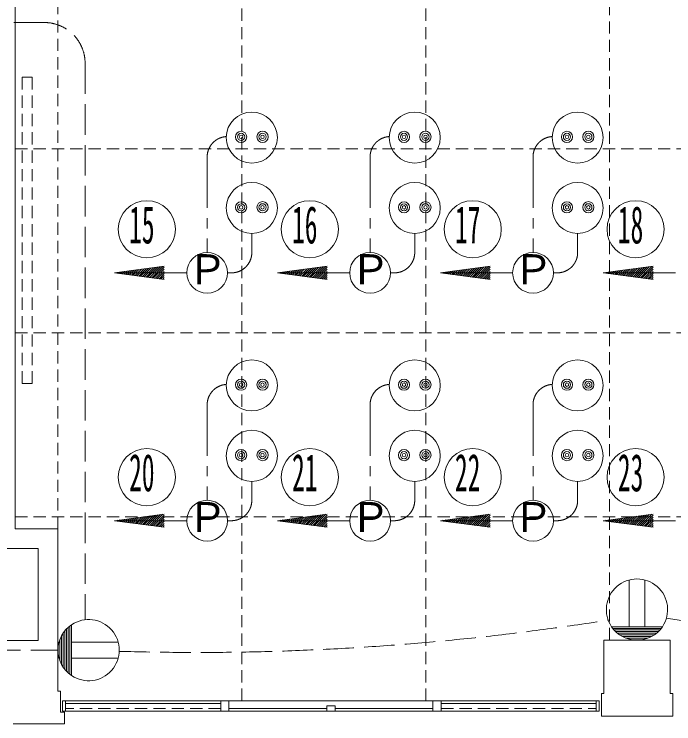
# Model space of a CAD drawing. Units: millimetres, scale not verified. Extents: x -9667 to 46333, y -21730 to 17470.
# Drawn here: x 6527 to 12991, y -14399 to -7448 of the extents above; entities that cross this region are included whole.
import ezdxf
from ezdxf.enums import TextEntityAlignment as Align

# ---------------------------------------------------------------- set-up
doc = ezdxf.new("R2010")
doc.units = ezdxf.units.MM
doc.header["$LTSCALE"] = 100
for name, pattern in [('CHAIN1', [8, 5, -1, 1, -1]), ('DASHED1', [1.8, 1.2, -0.6]), ('DASHED3', [4, 3, -1])]:
    doc.linetypes.add(name, pattern=pattern)
for name, color, linetype, lineweight in [('0-0', 7, 'Continuous', 18), ('0-F', 4, 'DASHED1', 18), ('8-8', 7, 'Continuous', 18)]:
    doc.layers.add(name, color=color, linetype=linetype, lineweight=lineweight)
doc.styles.add('ＭＳ ゴシック', font='')
doc.styles.get('ＭＳ ゴシック').set_extended_font_data('MS Gothic')

msp = doc.modelspace()

# ---------------------------------------------------------------- linework, layer by layer
at = {"layer": '0-0'}
for p, q in [((6956.2, -12487.9), (6956.2, -14078.3)), ((6761.2, -12682.9), (6311.1, -12682.9)), ((6761.2, -12682.9), (6761.2, -13582.9)), ((6761.2, -13582.9), (6311.2, -13582.9)), ((12306.2, -13577.9), (12956.2, -13577.9)), ((12306.2, -14103.3), (12306.2, -13577.9)), ((12956.2, -13577.9), (12956.2, -14103.3)), ((6956.2, -14078.3), (6981, -14078.3)), ((6981, -14283.3), (6981, -14078.3)), ((12281.2, -14103.3), (12281.2, -14323.7)), ((12306.2, -14103.3), (12281.2, -14103.3)), ((7001, -14273.3), (7001, -14173.3)), ((7031.2, -14173.3), (12261.2, -14173.3)), ((8551.1, -14173.3), (8551.1, -14273.3)), ((8631.1, -14273.3), (8631.1, -14173.3)), ((10631.1, -14173.3), (10631.1, -14273.3)), ((10711.1, -14173.3), (10711.1, -14273.3)), ((12231.2, -14273.3), (12231.2, -14173.3)), ((12261.2, -14173.3), (12261.2, -14273.3)), ((7031.2, -14198.3), (8551.1, -14198.3)), ((9591.2, -14248.3), (8631.1, -14248.3)), ((9591.2, -14273.3), (9591.2, -14223.3)), ((9591.2, -14223.3), (9671.2, -14223.3)), ((9671.2, -14273.3), (9671.2, -14223.3)), ((10631.1, -14248.3), (9671.2, -14248.3)), ((12231.2, -14198.3), (10711.1, -14198.3)), ((7021, -14283.3), (6981, -14283.3)), ((7031, -14273.3), (7001, -14273.3)), ((12261.2, -14273.3), (7031.2, -14273.3)), ((12281.2, -14323.7), (12981.2, -14323.7))]:
    msp.add_line(p, q, dxfattribs=at)
at = {"layer": '0-0', "linetype": 'DASHED1'}
for p, q in [((8551.1, -14248.3), (7031, -14248.3)), ((10711.1, -14248.3), (12231.2, -14248.3))]:
    msp.add_line(p, q, dxfattribs=at)
at = {"layer": '0-0'}
for points in [[(6956.2, -12487.9), (6536, -12487.9), (6536, -6694.2)], [(12981.2, -14323.7), (12981.2, -14103.3), (12956.2, -14103.3)], [(7001, -14173.3), (7031, -14173.3), (7031, -14273.3)], [(7021, -14283.3), (7021, -14398.7), (6518.7, -14398.7)]]:
    msp.add_lwpolyline(points, dxfattribs=at)
at = {"layer": '0-0', "linetype": 'DASHED1'}
msp.add_lwpolyline([(6705.1, -11064.3), (6605.1, -11064.3), (6605, -8064.3), (6705.1, -8064.3)], close=True, dxfattribs=at)
at = {"layer": '0-F'}
for p, q in [((8758.3, -14173.3), (8758.3, -5302.7)), ((10560.5, -14173.3), (10560.5, -5302.7)), ((6956.2, -12487.9), (6956.2, -5548.3)), ((12362.6, -13577.9), (12362.6, -5550)), ((6536.3, -8766.9), (24431.1, -8766.9)), ((6536.3, -10569), (24431.1, -10569)), ((6536.3, -12371.2), (24431.1, -12371.2))]:
    msp.add_line(p, q, dxfattribs=at)
at = {"layer": '8-8', "linetype": 'DASHED3'}
for p, q in [((6822.3, -7529.2), (5833.5, -7529.2)), ((7222.3, -7929.2), (7222.3, -13379)), ((2689.2, -13677), (6957.1, -13677))]:
    msp.add_line(p, q, dxfattribs=at)
at = {"layer": '8-8', "linetype": 'CHAIN1'}
for p, q in [((8418.5, -8846), (8418.5, -9781.3)), ((10015, -8846), (10015, -9781.3)), ((11611.5, -8846), (11611.5, -9781.3)), ((8856, -9781.3), (8856, -9596)), ((10452.5, -9781.3), (10452.5, -9596)), ((12049, -9781.3), (12049, -9596)), ((7998.2, -9981.3), (8218.5, -9981.3)), ((8656, -9981.3), (8618.5, -9981.3)), ((9594.7, -9981.3), (9815, -9981.3)), ((10252.5, -9981.3), (10215, -9981.3)), ((11191.2, -9981.3), (11411.5, -9981.3)), ((11849, -9981.3), (11811.5, -9981.3)), ((12787.7, -9981.3), (13008, -9981.3)), ((8418.5, -11273.8), (8418.5, -12209.1)), ((10015, -11273.8), (10015, -12209.1)), ((11611.5, -11273.8), (11611.5, -12209.1)), ((8856, -12209.1), (8856, -12023.8)), ((10452.5, -12209.1), (10452.5, -12023.8)), ((12049, -12209.1), (12049, -12023.8)), ((7998.2, -12409.1), (8218.5, -12409.1)), ((8656, -12409.1), (8618.5, -12409.1)), ((9594.7, -12409.1), (9815, -12409.1)), ((10252.5, -12409.1), (10215, -12409.1)), ((11191.2, -12409.1), (11411.5, -12409.1)), ((11849, -12409.1), (11811.5, -12409.1)), ((12787.7, -12409.1), (13008, -12409.1))]:
    msp.add_line(p, q, dxfattribs=at)
at = {"layer": '8-8'}
for p, q in [((7510.8, -9981.3), (7998.2, -9917.1)), ((7766.6, -10015), (7844.2, -9937.4)), ((7784.6, -10017.3), (7867.6, -9934.3)), ((7802.6, -10019.7), (7891.1, -9931.2)), ((7820.6, -10022.1), (7914.5, -9928.1)), ((7838.6, -10024.4), (7938, -9925)), ((7856.6, -10026.8), (7961.5, -9921.9)), ((7874.6, -10029.2), (7984.9, -9918.9)), ((7892.6, -10031.5), (7998.2, -9925.9)), ((9107.2, -9981.3), (9594.7, -9917.1)), ((9363.1, -10015), (9440.7, -9937.4)), ((9381.1, -10017.3), (9464.1, -9934.3)), ((9399.1, -10019.7), (9487.6, -9931.2)), ((9417.1, -10022.1), (9511, -9928.1)), ((9435.1, -10024.4), (9534.5, -9925)), ((9453.1, -10026.8), (9557.9, -9921.9)), ((9471.1, -10029.2), (9581.4, -9918.9)), ((9489.1, -10031.5), (9594.7, -9925.9)), ((10703.7, -9981.3), (11191.2, -9917.1)), ((10959.6, -10015), (11037.2, -9937.4)), ((10977.6, -10017.3), (11060.6, -9934.3)), ((10995.6, -10019.7), (11084.1, -9931.2)), ((11013.6, -10022.1), (11107.5, -9928.1)), ((11031.6, -10024.4), (11131, -9925)), ((11049.5, -10026.8), (11154.4, -9921.9)), ((11067.5, -10029.2), (11177.9, -9918.9)), ((11085.5, -10031.5), (11191.2, -9925.9)), ((12300.2, -9981.3), (12787.7, -9917.1)), ((12556, -10015), (12633.6, -9937.4)), ((12574, -10017.3), (12657.1, -9934.3)), ((12592, -10019.7), (12680.5, -9931.2)), ((12610, -10022.1), (12704, -9928.1)), ((12628, -10024.4), (12727.4, -9925)), ((12646, -10026.8), (12750.9, -9921.9)), ((12664, -10029.2), (12774.3, -9918.9)), ((12682, -10031.5), (12787.7, -9925.9)), ((7510.8, -9981.3), (7998.2, -10045.5)), ((7998.2, -9981.3), (7510.8, -9981.3)), ((7514.7, -9981.8), (7515.9, -9980.6)), ((7532.7, -9984.2), (7539.3, -9977.5)), ((7550.7, -9986.5), (7562.8, -9974.4)), ((7568.7, -9988.9), (7586.2, -9971.3)), ((7586.7, -9991.3), (7609.7, -9968.3)), ((7604.7, -9993.6), (7633.1, -9965.2)), ((7622.6, -9996), (7656.6, -9962.1)), ((7640.6, -9998.4), (7680, -9959)), ((7658.6, -10000.8), (7703.5, -9955.9)), ((7676.6, -10003.1), (7726.9, -9952.8)), ((7694.6, -10005.5), (7750.4, -9949.7)), ((7712.6, -10007.9), (7773.8, -9946.6)), ((7730.6, -10010.2), (7797.3, -9943.6)), ((7748.6, -10012.6), (7820.7, -9940.5)), ((7910.6, -10033.9), (7998.2, -9946.3)), ((7928.6, -10036.3), (7998.2, -9966.6)), ((7946.6, -10038.7), (7998.2, -9987)), ((7964.6, -10041), (7998.2, -10007.4)), ((9107.2, -9981.3), (9594.7, -10045.5)), ((9594.7, -9981.3), (9107.2, -9981.3)), ((9111.2, -9981.8), (9112.3, -9980.6)), ((9129.1, -9984.2), (9135.8, -9977.5)), ((9147.1, -9986.5), (9159.2, -9974.4)), ((9165.1, -9988.9), (9182.7, -9971.3)), ((9183.1, -9991.3), (9206.1, -9968.3)), ((9201.1, -9993.6), (9229.6, -9965.2)), ((9219.1, -9996), (9253.1, -9962.1)), ((9237.1, -9998.4), (9276.5, -9959)), ((9255.1, -10000.8), (9300, -9955.9)), ((9273.1, -10003.1), (9323.4, -9952.8)), ((9291.1, -10005.5), (9346.9, -9949.7)), ((9309.1, -10007.9), (9370.3, -9946.6)), ((9327.1, -10010.2), (9393.8, -9943.6)), ((9345.1, -10012.6), (9417.2, -9940.5)), ((9507.1, -10033.9), (9594.7, -9946.3)), ((9525, -10036.3), (9594.7, -9966.6)), ((9543, -10038.7), (9594.7, -9987)), ((9561, -10041), (9594.7, -10007.4)), ((10703.7, -9981.3), (11191.2, -10045.5)), ((11191.2, -9981.3), (10703.7, -9981.3)), ((10707.6, -9981.8), (10708.8, -9980.6)), ((10725.6, -9984.2), (10732.3, -9977.5)), ((10743.6, -9986.5), (10755.7, -9974.4)), ((10761.6, -9988.9), (10779.2, -9971.3)), ((10779.6, -9991.3), (10802.6, -9968.3)), ((10797.6, -9993.6), (10826.1, -9965.2)), ((10815.6, -9996), (10849.5, -9962.1)), ((10833.6, -9998.4), (10873, -9959)), ((10851.6, -10000.8), (10896.4, -9955.9)), ((10869.6, -10003.1), (10919.9, -9952.8)), ((10887.6, -10005.5), (10943.3, -9949.7)), ((10905.6, -10007.9), (10966.8, -9946.6)), ((10923.6, -10010.2), (10990.2, -9943.6)), ((10941.6, -10012.6), (11013.7, -9940.5)), ((11103.5, -10033.9), (11191.2, -9946.3)), ((11121.5, -10036.3), (11191.2, -9966.6)), ((11139.5, -10038.7), (11191.2, -9987)), ((11157.5, -10041), (11191.2, -10007.4)), ((12300.2, -9981.3), (12787.7, -10045.5)), ((12787.7, -9981.3), (12300.2, -9981.3)), ((12304.1, -9981.8), (12305.3, -9980.6)), ((12322.1, -9984.2), (12328.8, -9977.5)), ((12340.1, -9986.5), (12352.2, -9974.4)), ((12358.1, -9988.9), (12375.7, -9971.3)), ((12376.1, -9991.3), (12399.1, -9968.3)), ((12394.1, -9993.6), (12422.6, -9965.2)), ((12412.1, -9996), (12446, -9962.1)), ((12430.1, -9998.4), (12469.5, -9959)), ((12448.1, -10000.8), (12492.9, -9955.9)), ((12466.1, -10003.1), (12516.4, -9952.8)), ((12484.1, -10005.5), (12539.8, -9949.7)), ((12502.1, -10007.9), (12563.3, -9946.6)), ((12520.1, -10010.2), (12586.7, -9943.6)), ((12538.1, -10012.6), (12610.2, -9940.5)), ((12700, -10033.9), (12787.7, -9946.3)), ((12718, -10036.3), (12787.7, -9966.6)), ((12736, -10038.7), (12787.7, -9987)), ((12754, -10041), (12787.7, -10007.4)), ((7982.6, -10043.4), (7998.2, -10027.7)), ((9579, -10043.4), (9594.7, -10027.7)), ((11175.5, -10043.4), (11191.2, -10027.7)), ((12772, -10043.4), (12787.7, -10027.7)), ((7510.8, -12409.1), (7998.2, -12344.9)), ((7730.6, -12438), (7797.3, -12371.4)), ((7748.6, -12440.4), (7820.7, -12368.3)), ((7766.6, -12442.8), (7844.2, -12365.2)), ((7784.6, -12445.1), (7867.6, -12362.1)), ((7802.6, -12447.5), (7891.1, -12359)), ((7820.6, -12449.9), (7914.5, -12355.9)), ((7838.6, -12452.2), (7938, -12352.8)), ((7856.6, -12454.6), (7961.5, -12349.8)), ((7874.6, -12457), (7984.9, -12346.7)), ((7892.6, -12459.4), (7998.2, -12353.7)), ((9107.2, -12409.1), (9594.7, -12344.9)), ((9327.1, -12438), (9393.8, -12371.4)), ((9345.1, -12440.4), (9417.2, -12368.3)), ((9363.1, -12442.8), (9440.7, -12365.2)), ((9381.1, -12445.1), (9464.1, -12362.1)), ((9399.1, -12447.5), (9487.6, -12359)), ((9417.1, -12449.9), (9511, -12355.9)), ((9435.1, -12452.2), (9534.5, -12352.8)), ((9453.1, -12454.6), (9557.9, -12349.8)), ((9471.1, -12457), (9581.4, -12346.7)), ((9489.1, -12459.4), (9594.7, -12353.7)), ((10703.7, -12409.1), (11191.2, -12344.9)), ((10923.6, -12438), (10990.2, -12371.4)), ((10941.6, -12440.4), (11013.7, -12368.3)), ((10959.6, -12442.8), (11037.2, -12365.2)), ((10977.6, -12445.1), (11060.6, -12362.1)), ((10995.6, -12447.5), (11084.1, -12359)), ((11013.6, -12449.9), (11107.5, -12355.9)), ((11031.6, -12452.2), (11131, -12352.8)), ((11049.5, -12454.6), (11154.4, -12349.8)), ((11067.5, -12457), (11177.9, -12346.7)), ((11085.5, -12459.4), (11191.2, -12353.7)), ((12300.2, -12409.1), (12787.7, -12344.9)), ((12520.1, -12438), (12586.7, -12371.4)), ((12538.1, -12440.4), (12610.2, -12368.3)), ((12556, -12442.8), (12633.6, -12365.2)), ((12574, -12445.1), (12657.1, -12362.1)), ((12592, -12447.5), (12680.5, -12359)), ((12610, -12449.9), (12704, -12355.9)), ((12628, -12452.2), (12727.4, -12352.8)), ((12646, -12454.6), (12750.9, -12349.8)), ((12664, -12457), (12774.3, -12346.7)), ((12682, -12459.4), (12787.7, -12353.7)), ((7510.8, -12409.1), (7998.2, -12473.3)), ((7998.2, -12409.1), (7510.8, -12409.1)), ((7514.7, -12409.6), (7515.9, -12408.4)), ((7532.7, -12412), (7539.3, -12405.3)), ((7550.7, -12414.3), (7562.8, -12402.2)), ((7568.7, -12416.7), (7586.2, -12399.2)), ((7586.7, -12419.1), (7609.7, -12396.1)), ((7604.7, -12421.5), (7633.1, -12393)), ((7622.6, -12423.8), (7656.6, -12389.9)), ((7640.6, -12426.2), (7680, -12386.8)), ((7658.6, -12428.6), (7703.5, -12383.7)), ((7676.6, -12430.9), (7726.9, -12380.6)), ((7694.6, -12433.3), (7750.4, -12377.5)), ((7712.6, -12435.7), (7773.8, -12374.5)), ((7910.6, -12461.7), (7998.2, -12374.1)), ((7928.6, -12464.1), (7998.2, -12394.4)), ((7946.6, -12466.5), (7998.2, -12414.8)), ((7964.6, -12468.8), (7998.2, -12435.2)), ((9107.2, -12409.1), (9594.7, -12473.3)), ((9594.7, -12409.1), (9107.2, -12409.1)), ((9111.2, -12409.6), (9112.3, -12408.4)), ((9129.1, -12412), (9135.8, -12405.3)), ((9147.1, -12414.3), (9159.2, -12402.2)), ((9165.1, -12416.7), (9182.7, -12399.2)), ((9183.1, -12419.1), (9206.1, -12396.1)), ((9201.1, -12421.5), (9229.6, -12393)), ((9219.1, -12423.8), (9253.1, -12389.9)), ((9237.1, -12426.2), (9276.5, -12386.8)), ((9255.1, -12428.6), (9300, -12383.7)), ((9273.1, -12430.9), (9323.4, -12380.6)), ((9291.1, -12433.3), (9346.9, -12377.5)), ((9309.1, -12435.7), (9370.3, -12374.5)), ((9507.1, -12461.7), (9594.7, -12374.1)), ((9525, -12464.1), (9594.7, -12394.4)), ((9543, -12466.5), (9594.7, -12414.8)), ((9561, -12468.8), (9594.7, -12435.2)), ((10703.7, -12409.1), (11191.2, -12473.3)), ((11191.2, -12409.1), (10703.7, -12409.1)), ((10707.6, -12409.6), (10708.8, -12408.4)), ((10725.6, -12412), (10732.3, -12405.3)), ((10743.6, -12414.3), (10755.7, -12402.2)), ((10761.6, -12416.7), (10779.2, -12399.2)), ((10779.6, -12419.1), (10802.6, -12396.1)), ((10797.6, -12421.5), (10826.1, -12393)), ((10815.6, -12423.8), (10849.5, -12389.9)), ((10833.6, -12426.2), (10873, -12386.8)), ((10851.6, -12428.6), (10896.4, -12383.7)), ((10869.6, -12430.9), (10919.9, -12380.6)), ((10887.6, -12433.3), (10943.3, -12377.5)), ((10905.6, -12435.7), (10966.8, -12374.5)), ((11103.5, -12461.7), (11191.2, -12374.1)), ((11121.5, -12464.1), (11191.2, -12394.4)), ((11139.5, -12466.5), (11191.2, -12414.8)), ((11157.5, -12468.8), (11191.2, -12435.2)), ((12300.2, -12409.1), (12787.7, -12473.3)), ((12787.7, -12409.1), (12300.2, -12409.1)), ((12304.1, -12409.6), (12305.3, -12408.4)), ((12322.1, -12412), (12328.8, -12405.3)), ((12340.1, -12414.3), (12352.2, -12402.2)), ((12358.1, -12416.7), (12375.7, -12399.2)), ((12376.1, -12419.1), (12399.1, -12396.1)), ((12394.1, -12421.5), (12422.6, -12393)), ((12412.1, -12423.8), (12446, -12389.9)), ((12430.1, -12426.2), (12469.5, -12386.8)), ((12448.1, -12428.6), (12492.9, -12383.7)), ((12466.1, -12430.9), (12516.4, -12380.6)), ((12484.1, -12433.3), (12539.8, -12377.5)), ((12502.1, -12435.7), (12563.3, -12374.5)), ((12700, -12461.7), (12787.7, -12374.1)), ((12718, -12464.1), (12787.7, -12394.4)), ((12736, -12466.5), (12787.7, -12414.8)), ((12754, -12468.8), (12787.7, -12435.2)), ((7982.6, -12471.2), (7998.2, -12455.5)), ((9579, -12471.2), (9594.7, -12455.5)), ((11175.5, -12471.2), (11191.2, -12455.5)), ((12772, -12471.2), (12787.7, -12455.5)), ((12552.1, -13447.3), (12552.1, -12990)), ((12708.3, -13447.3), (12708.3, -12990)), ((7040.9, -13469), (7040.9, -13885)), ((7057.1, -13453.4), (7057.1, -13900.6)), ((7073.3, -13439.9), (7073.3, -13914.1)), ((7089.6, -13428.2), (7089.6, -13925.9)), ((12381.4, -13447.3), (12879.1, -13447.3)), ((12393.1, -13463.5), (12867.3, -13463.5)), ((12406.6, -13479.7), (12853.8, -13479.7)), ((6992.3, -13536), (6992.3, -13818)), ((7008.5, -13509.1), (7008.5, -13844.9)), ((7024.7, -13487.3), (7024.7, -13866.7)), ((12422.2, -13495.9), (12838.2, -13495.9)), ((12440.5, -13512.1), (12819.9, -13512.1)), ((12462.3, -13528.3), (12798.1, -13528.3)), ((12489.2, -13544.5), (12771.2, -13544.5)), ((6976.1, -13572), (6976.1, -13782)), ((7089.6, -13598.9), (7546.8, -13598.9)), ((12525.2, -13560.7), (12735.3, -13560.7)), ((12589.5, -13576.9), (12671, -13576.9)), ((6959.9, -13636.3), (6959.9, -13717.8)), ((7089.6, -13755.1), (7546.8, -13755.1))]:
    msp.add_line(p, q, dxfattribs=at)
for centre, radius in [((8856, -8655.9), 250), ((10452.5, -8655.9), 250), ((12049, -8655.9), 250), ((8751, -8649.3), 55), ((8751, -8649.3), 35), ((8961, -8648.9), 55), ((8961, -8648.9), 35), ((10347.5, -8649.3), 55), ((10347.5, -8649.3), 35), ((10557.5, -8648.9), 55), ((10557.5, -8648.9), 35), ((11944, -8649.3), 55), ((11944, -8649.3), 35), ((12154, -8648.9), 55), ((12154, -8648.9), 35), ((8751, -8649.3), 17.5), ((8961, -8648.9), 17.5), ((10347.5, -8649.3), 17.5), ((10557.5, -8648.9), 17.5), ((11944, -8649.3), 17.5), ((12154, -8648.9), 17.5), ((8856, -9346), 250), ((10452.5, -9346), 250), ((12049, -9346), 250), ((7827.4, -9554.6), 280), ((8751, -9339.3), 55), ((8751, -9339.3), 35), ((8961, -9338.9), 55), ((8961, -9338.9), 35), ((9423.9, -9554.6), 280), ((10347.5, -9339.3), 55), ((10347.5, -9339.3), 35), ((10557.5, -9338.9), 55), ((10557.5, -9338.9), 35), ((11020.4, -9554.6), 280), ((11944, -9339.3), 55), ((11944, -9339.3), 35), ((12154, -9338.9), 55), ((12154, -9338.9), 35), ((12616.9, -9554.6), 280), ((8751, -9339.3), 17.5), ((8961, -9338.9), 17.5), ((10347.5, -9339.3), 17.5), ((10557.5, -9338.9), 17.5), ((11944, -9339.3), 17.5), ((12154, -9338.9), 17.5), ((8418.5, -9981.3), 200), ((10015, -9981.3), 200), ((11611.5, -9981.3), 200), ((8856, -11083.7), 250), ((10452.5, -11083.7), 250), ((12049, -11083.7), 250), ((8751, -11077.1), 55), ((8751, -11077.1), 35), ((8961, -11076.7), 55), ((8961, -11076.7), 35), ((10347.5, -11077.1), 55), ((10347.5, -11077.1), 35), ((10557.5, -11076.7), 55), ((10557.5, -11076.7), 35), ((11944, -11077.1), 55), ((11944, -11077.1), 35), ((12154, -11076.7), 55), ((12154, -11076.7), 35), ((8751, -11077.1), 17.5), ((8961, -11076.7), 17.5), ((10347.5, -11077.1), 17.5), ((10557.5, -11076.7), 17.5), ((11944, -11077.1), 17.5), ((12154, -11076.7), 17.5), ((8856, -11773.8), 250), ((10452.5, -11773.8), 250), ((12049, -11773.8), 250), ((7827.4, -11982.5), 280), ((8751, -11767.1), 55), ((8751, -11767.1), 35), ((8961, -11766.7), 55), ((8961, -11766.7), 35), ((9423.9, -11982.5), 280), ((10347.5, -11767.1), 55), ((10347.5, -11767.1), 35), ((10557.5, -11766.7), 55), ((10557.5, -11766.7), 35), ((11020.4, -11982.5), 280), ((11944, -11767.1), 55), ((11944, -11767.1), 35), ((12154, -11766.7), 55), ((12154, -11766.7), 35), ((12616.9, -11982.5), 280), ((8751, -11767.1), 17.5), ((8961, -11766.7), 17.5), ((10347.5, -11767.1), 17.5), ((10557.5, -11766.7), 17.5), ((11944, -11767.1), 17.5), ((12154, -11766.7), 17.5), ((8418.5, -12409.1), 200), ((10015, -12409.1), 200), ((11611.5, -12409.1), 200)]:
    msp.add_circle(centre, radius, dxfattribs=at)
at = {"layer": '8-8', "linetype": 'DASHED3'}
for centre, radius, start, end in [((6822.3, -7929.2), 400, 0, 90), ((8312.1, 12151.3), 25851.2, 268.32599, 278.98304), ((15690.6, 4304.8), 17885.8, 261.08173, 278.54553)]:
    msp.add_arc(centre, radius, start, end, dxfattribs=at)
at = {"layer": '8-8', "linetype": 'CHAIN1'}
for centre, start, end in [((8618.5, -8846), 93.53834, 180), ((10215, -8846), 93.53834, 180), ((11811.5, -8846), 93.53834, 180), ((8656, -9781.3), 270, 0), ((10252.5, -9781.3), 270, 0), ((11849, -9781.3), 270, 0), ((8618.5, -11273.8), 93.53834, 180), ((10215, -11273.8), 93.53834, 180), ((11811.5, -11273.8), 93.53834, 180), ((8656, -12209.1), 270, 0), ((10252.5, -12209.1), 270, 0), ((11849, -12209.1), 270, 0)]:
    msp.add_arc(centre, 200, start, end, dxfattribs=at)
at = {"layer": '8-8'}
for centre, start, end in [((12630.2, -13279.7), 326.04552, 213.9545), ((7257.1, -13677), 236.04552, 123.9545), ((7257.1, -13677), 123.9545, 236.04552), ((7257.1, -13677), 123.9545, 236.04552), ((12630.2, -13279.7), 213.9545, 326.04552), ((12630.2, -13279.7), 213.9545, 326.04552)]:
    msp.add_arc(centre, 300, start, end, dxfattribs=at)

# ---------------------------------------------------------------- texts
at = {"layer": '8-8', "style": 'ＭＳ ゴシック', "width": 0.5}
for s, p in [('15', (7653.3, -9803.4)), ('16', (9249.8, -9803.4)), ('17', (10846.3, -9803.4)), ('18', (12442.7, -9803.4)), ('20', (7653.3, -12231.2)), ('21', (9249.8, -12231.2)), ('22', (10846.3, -12231.2)), ('23', (12442.7, -12231.2))]:
    msp.add_text(s, height=366.6, dxfattribs=at).set_placement(p, align=Align.BOTTOM_LEFT)
at = {"layer": '8-8', "style": 'ＭＳ ゴシック'}
for p in [(8219.5, -10180.3), (9816, -10180.3), (11412.5, -10180.3), (8219.5, -12608.1), (9816, -12608.1), (11412.5, -12608.1)]:
    msp.add_text('Ｐ', height=293.3, dxfattribs=at).set_placement(p, align=Align.BOTTOM_LEFT)

doc.saveas('drawing.dxf')
